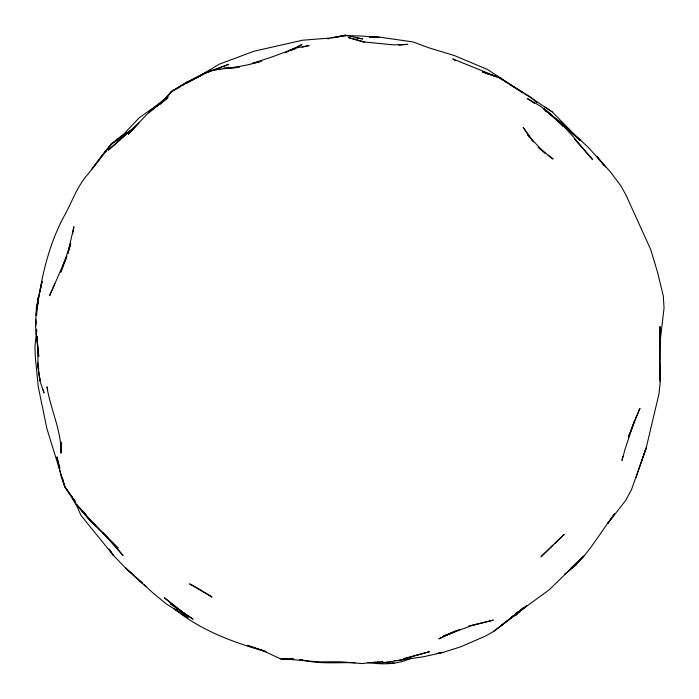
<?xml version="1.0" encoding="UTF-8"?>
<svg xmlns="http://www.w3.org/2000/svg" width="699" height="699" viewBox="0 0 699 699"><rect width="100%" height="100%" fill="white"/><g stroke="black" fill="none" stroke-linecap="round" stroke-linejoin="round"><path stroke-width="1.05" d="M36.296 329.255L36.287 334.655L36.732 330.382M36.313 315.205L36.322 307.647L38.76 296.271L38.462 298.386M659.865 340.911L659.585 363.069L660.249 381.436L659.052 393.554L646.191 447.902L631.424 489.833L625.474 500.694L607.859 523.35L614.613 513.844C598.798 534.316 586.382 558.702 564.844 573.966M35.972 319.696L35.57 326.188L38.751 356.446L37.597 343.768M36.234 315.371C40.393 281.706 47.541 247.429 63.548 217.214C71.709 202.998 76.619 186.974 87.681 174.488C99.739 159.389 109.568 141.836 127.166 132.426L124.011 135.265M659.524 342.693L660.005 326.468L660.249 381.436L659.524 363.987M35.981 321.898L35.57 326.188L36.06 313.877L38.305 297.197L37.597 304.72M37.196 309.01L37.396 306.861M36.689 330.33L34.95 346.25L35.361 357.705L38.296 387.028L46.903 428.609L64.824 486.766L76.54 504.564L89.385 519.986L118.105 548.112L92.583 522.144M659.524 346.66L664.05 308.006L663.29 295.93L657.567 272.348L650.664 249.456L626.173 195.458L620.983 185.978L610.087 171.508L588.645 147.769L572.944 132.959L552.131 111.814L528.767 96.41M38.122 300.491L36.558 309.954L36.619 315.205M72.661 233.763L73.919 226.642L67.873 253.09M38.2 301.514L36.558 309.954L36.663 315.24M40.035 292.007L42.08 281.452L38.987 295.231M622.844 456.43L622.005 460.466L625.186 448.81L634.57 420.632L628.418 437.058L639.969 408.365L634.902 419.618M67.925 253.16L70.066 244.982M67.934 253.265L70.686 243.575L60.83 272.129L66.23 258.193M635.959 477.793L646.191 447.902L641.997 460.143M54.819 283.75L49.585 295.694L66.955 256.183M62.56 266.223L66.58 257.04M517.522 613.075L516.255 614.823L510.724 617.916L524.285 607.108L507.727 620.817L493.494 631.529L485.831 635.898L460.772 646.811L443.131 652.377L423.638 656.737L380.282 663.106L373.869 662.259M91.683 169.621L111.438 143.767L130.556 130.372L108.406 150.119L139.188 122.727L128.319 134.225L147.043 114.182L167.952 97.563L161.845 102.867M93.657 167.035L111.438 143.767L121.626 137.747M165.558 99.214L171.395 91.63L180.071 86.222L204.894 73.299L228.722 64.352L204.894 73.299L195.467 78.506L219.268 64.186L253.99 51.228L302.475 40.245L329.098 38.113L345.664 35.221L362.58 38.943L355.415 37.711M160.316 104.186L171.395 91.63L187.061 82.019L210.906 69.83M519.104 611.634L516.255 614.823L526.565 605.649M119.319 138.83L139.398 117.633L159.573 103.478M553.023 545.089L540.974 556.806L564.189 534.342L554.525 543.63M106.667 150.801L104.282 153.037L106.65 150.905M570.358 568.558L583.875 556.081L549.161 589.86L517.339 612.988L493.494 631.529M160.814 102.762L156.794 106.161L167.751 96.602M162.421 101.399L165.637 98.681M167.288 96.602L148.511 112.373L154.514 107.725M505.665 621.979L500.589 626.033L517.339 612.988M167.804 96.75L164.448 99.31L171.395 91.63L179.73 87.087M182.037 85.863L183.715 84.579M185.384 83.303L187.061 82.019L181.915 85.488M512.384 616.553L524.267 607.815L520.729 610.157M569.598 569.65L576.229 564.993M178.49 87.803L180.202 86.641M515.416 613.678L518.964 611.328M297.232 47.2L301.819 44.579L285.253 52.792M195.467 78.506L208.223 71.377M186.205 83.557L194.54 79.013M290.312 50.747L296.044 47.934L309.176 45.496L302.064 47.261M456.351 630.725L438.771 638.834L459.444 629.511M452.803 632.141L443.149 636.212L471.318 625.771L493.38 620.118L468.461 626.103M411.536 657.977C397.722 664.583 382.633 664.723 367.788 662.512M259.574 61.599L252.164 63.452L272.916 56.628L296.044 47.934L289.875 50.276L294.952 49.017M261.828 61.031C245.891 66.23 229.587 67.978 213.16 70.075L216.419 69.725M405.149 658.904L398.963 660.354L394.664 660.59M335.45 37.475L345.664 35.221L331.955 37.999M327.883 38.873L329.919 38.436M436.421 653.591L443.131 652.377L438.858 652.962M286.424 658.869L282.282 659.34L279.993 658.598L261.487 649.991L247.734 645.553L266.066 651.704C233.265 642.364 200.657 630.524 173.999 608.514L188.118 617.706L166.519 604.111L153.186 593.154L125.619 568.069L113.36 555.329L81.04 515.486L76.794 505.875L71.315 496.316L75.282 501.358M218.586 69.489L220.753 69.262M230.513 68.205L239.189 67.27L223.706 68.231L227.97 68.388M382.737 661.464L361.846 663.552L340.23 661.761L318.788 661.866L279.993 658.598L283.147 658.694M398.736 45.12L407.858 44.36L393.642 44.885L364.913 42.027L348.198 37.458L361.523 41.547M292.741 659.218L282.282 659.34L293.694 659.244M355.083 662.713C336.935 662.32 318.22 664.338 300.544 659.576M369.605 36.986L379.26 37.082L412.987 41.94L428.994 47.847L454.385 55.553L487.596 69.524L523.07 92.88L509.737 84.518M369.666 37.152L379.382 37.405L360.064 35.929L343.148 35.597L345.192 35.946M286.293 658.799L293.641 659.035M382.781 662.311L394.446 663.386L392.375 663.071M299.556 659.48L302.684 659.804M387.194 662.285L390.304 662.757M362.545 41.861L364.66 42.298M377.329 662.215L380.282 663.106L378.238 662.416M486.268 73.255L501.768 78.559L482.659 72.032M482.598 71.962L495.408 76.139L452.786 58.917L455.267 60.612M184.099 614.945L181.076 613.914L183.793 615.076M520.528 91.595L522.363 92.652M524.198 93.71L527.867 95.824M534.718 100.883L537.348 102.543L530.611 97.144L500.292 78.305M495.792 75.475L498.492 77.17M500.091 78.305L502.721 80.001M504.468 81.136L507.098 82.832M544.853 107.026L552.131 111.814M534.403 103.303L527.256 98.48L540.965 106.484L564.023 126.204L543.385 108.406C562.835 122.456 577.051 141.687 592.603 159.599L574.569 139.162M545.141 110.529L548.715 112.932L545.29 110.582M548.077 155.51L553.162 159.049L538.282 147.131M548.741 113.666L550.454 114.942M552.166 116.217L556.456 119.398L562.983 126.51M181.259 610.926L164.379 597.767L181.216 611.52L193.125 619.165L170.547 603.901L187.166 615.531L182.946 612.237M539.663 148.354L541.978 150.276L527.832 135.056L530.489 138.419M568.069 129.429L558.003 120.307L580.074 140.263L569.668 130.87M538.23 147.297L545.526 153.736M141.888 582.8L125.619 568.069L142.64 583.394M558.003 120.307L580.074 140.263M87.358 516.718L76.54 504.564L85.269 514.333M108.511 538.641L103.041 532.979L123.094 555.548L115.44 546.583M90.354 520.03L96.174 526.539L82.875 512.079L79.66 507.701M111.263 541.69L114.051 544.949M84.553 513.127L86.536 515.644M87.856 517.33L89.848 519.846L80.385 508.584M604.05 165.593L596.701 156.227L606.05 167.271M530.279 137.782L533.346 141.88M71.315 496.316L75.169 501.567M532.655 140.735L523.236 127.515L529.667 136.969M67.934 491.126L64.824 486.766L61.031 475.958L56.89 456.901L59.896 468.225M69.175 492.874L72.285 497.234M70.721 495.442L64.824 486.766L62.36 477.496M109.708 549.956L113.36 555.329L109.088 549.012M47.707 388.836L46.938 386.8C50.503 409.151 61.224 430.034 61.11 452.952L61.075 442.581M38.794 369.046L37.449 362.807L39.948 380.876L43.958 392.96L43.286 389.841M37.405 341.654L37.064 336.359L38.296 368.661L39.948 380.876L39.773 377.643M61.075 442.231L61.11 452.952M408.426 657.479L403.734 658.799L429.553 651.669L408.426 657.479M196.27 587.413L189.621 583.875L212.068 597.06L196.27 587.413M145.881 586.321L144.291 584.906L145.881 586.321"/></g></svg>
